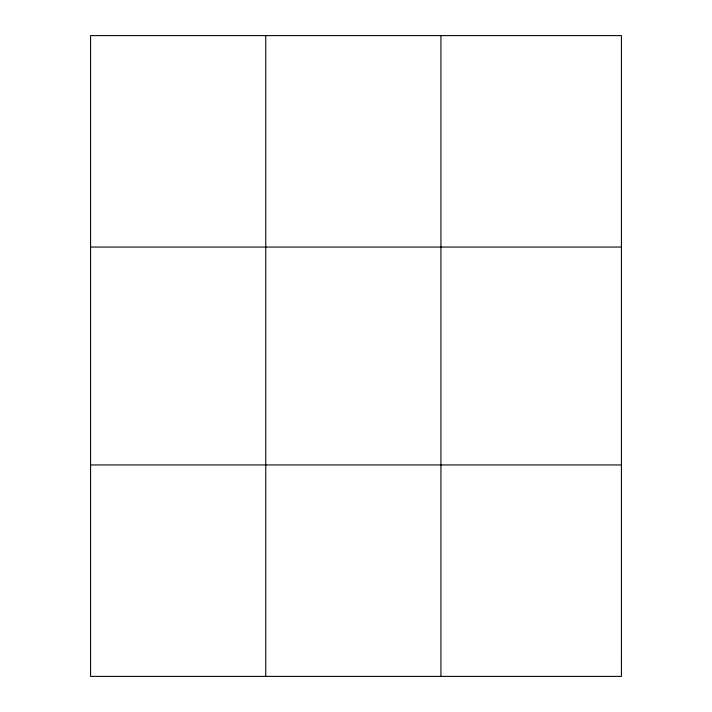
<?xml version="1.0" encoding="UTF-8"?>
<svg xmlns="http://www.w3.org/2000/svg" width="712" height="712" viewBox="0 0 712 712"><rect width="100%" height="100%" fill="white"/><g stroke="black" fill="none" stroke-linecap="round" stroke-linejoin="round"><path stroke-width="1.07" d="M265.754 35.6L265.754 676.4M440.933 35.6L440.933 676.4M90.575 247.064L621.425 247.064M90.575 464.936L621.425 464.936M621.425 661.297L621.425 676.4L90.575 676.4L90.575 35.6L621.425 35.6L621.425 661.297"/></g></svg>
